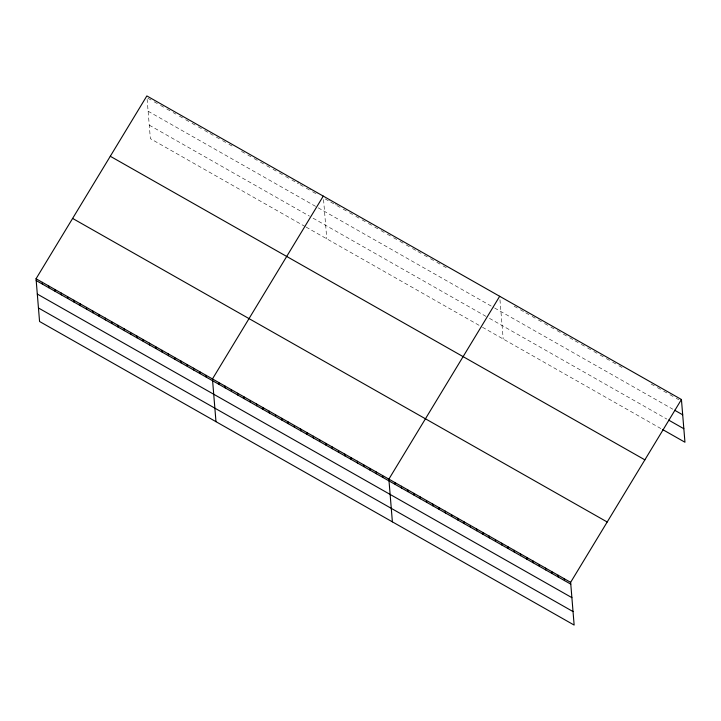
<?xml version="1.0" encoding="UTF-8"?>
<svg xmlns="http://www.w3.org/2000/svg" width="721" height="721" viewBox="0 0 721 721"><rect width="100%" height="100%" fill="white"/><g stroke="black" fill="none" stroke-linecap="round" stroke-linejoin="round"><path stroke-width="0.54" stroke-dasharray="3.6 2.7" d="M147.904 98.236L153.303 101.3M154.204 101.814L159.602 104.878M160.504 105.392L165.902 108.456M166.803 108.97L172.202 112.034M173.103 112.548L175.807 114.08M179.403 116.126L183.909 118.677M185.703 119.704L190.209 122.255M192.002 123.282L196.509 125.833M198.311 126.86L202.808 129.41M204.611 130.438L209.108 132.988M210.009 133.502L215.408 136.566M216.309 137.08L221.708 140.144M222.609 140.658L228.007 143.722M228.908 144.236L234.307 147.3M241.508 151.392L246.906 154.456M247.808 154.97L253.215 158.034M254.107 158.548L259.515 161.612M260.407 162.126L265.815 165.19M266.716 165.704L271.213 168.254M273.016 169.282L277.513 171.832M279.315 172.86L283.813 175.41M285.615 176.438L290.112 178.988M291.915 180.016L298.215 183.594L298.07 181.791M300.017 184.612L304.514 187.172L304.37 185.369M306.317 188.19L310.814 190.75L310.67 188.947M312.617 191.768L317.114 194.328L316.97 192.525M325.216 198.924L329.713 201.483L329.569 199.681M330.615 201.997L336.013 205.061L335.869 203.259M336.914 205.575L342.313 208.639M343.214 209.153L348.622 212.217M349.514 212.731L354.921 215.795M355.814 216.309L361.221 219.373M362.122 219.887L367.521 222.951M368.422 223.465L373.82 226.529M374.722 227.043L380.12 230.107M381.021 230.621L386.42 233.685M387.321 234.19L391.818 236.749M393.621 237.768L398.118 240.327M399.921 241.346L404.418 243.905M406.22 244.924L410.718 247.483M412.52 248.502L417.017 251.061M417.919 251.575L423.326 254.639M424.218 255.153L429.626 258.217M430.527 258.731L435.926 261.795M436.827 262.309L442.225 265.373M443.127 265.887L448.525 268.951M514.154 306.218L518.633 308.759M520.418 309.778L524.897 312.319M525.789 312.833L531.161 315.879M532.062 316.393L537.433 319.439M538.326 319.953L543.697 322.999M544.598 323.504L549.97 326.559M550.862 327.064L556.233 330.119M557.126 330.624L561.605 333.165M563.398 334.183L567.878 336.725M569.662 337.743L574.141 340.285M575.034 340.799L580.405 343.845M581.306 344.359L586.678 347.405M587.57 347.919L592.941 350.965M593.843 351.469L599.214 354.525M600.106 355.029L605.478 358.085M606.379 358.589L610.849 361.131M612.643 362.149L617.122 364.691M618.906 365.709L623.386 368.251M651.144 384.014L656.516 387.069M657.408 387.574L662.779 390.629M663.68 391.133L669.052 394.18M669.944 394.693L675.316 397.74M676.217 398.253L678.903 399.776M148.111 111.232L317.321 207.324M318.222 207.837L493.741 307.506M494.633 308.011L672.846 409.213M149.256 125.148L309.471 216.129M313.067 218.175L487.684 317.33M489.478 318.358L666.826 419.063M305.181 226.565L150.365 138.657L147.138 99.408M306.083 227.079L481.592 326.748M482.493 327.262L661.671 429.013M499.968 299.774L503.195 339.014M323.558 199.591L326.784 238.831"/><path stroke-width="1.08" d="M681.435 399.506L570.635 582.343L574.141 625.071L39.565 321.494L36.05 278.766L146.859 95.929L681.435 399.506L684.95 442.234L662.563 429.518M323.269 196.103L212.461 378.949L215.976 421.677M499.68 296.286L388.871 479.132L392.386 521.86M674.64 410.231L682.697 414.809M668.619 420.082L683.841 428.725M110.286 156.268L644.871 459.845M72.614 218.427L607.199 522.004M36.05 278.766L570.635 582.343M36.194 280.568L570.78 584.145M37.312 294.069L571.888 597.646M38.456 307.984L573.033 611.57M564.363 578.783L564.507 580.585M558.099 575.223L558.243 577.025M551.826 571.672L551.98 573.465M545.563 568.112L545.707 569.905M539.29 564.552L539.443 566.346M533.026 560.992L533.17 562.786M526.763 557.432L526.907 559.226M520.49 553.872L520.643 555.666M514.226 550.312L514.37 552.115M507.954 546.752L508.107 548.555M501.69 543.192L501.834 544.995M495.417 539.632L495.57 541.435M489.153 536.073L489.298 537.875M482.89 532.513L483.034 534.315M476.617 528.962L476.77 530.755M470.353 525.402L470.498 527.195M464.081 521.842L464.234 523.635M457.817 518.282L457.961 520.075M451.544 514.722L451.697 516.515M445.281 511.162L445.425 512.955M439.017 507.602L439.161 509.396M432.744 504.042L432.897 505.845M426.481 500.482L426.625 502.285M420.208 496.922L420.361 498.725M413.944 493.362L414.088 495.165M407.68 489.802L407.825 491.605M401.408 486.251L401.552 488.045M395.144 482.691L395.288 484.485M382.572 475.554L382.725 477.347M376.272 471.976L376.416 473.769M369.972 468.398L370.116 470.191M363.672 464.82L363.817 466.613M357.373 461.242L357.517 463.035M351.073 457.664L351.217 459.457M344.773 454.086L344.917 455.879M338.473 450.508L338.618 452.301M332.174 446.93L332.318 448.723M325.865 443.352L326.018 445.145M319.565 439.774L319.718 441.567M313.265 436.196L313.419 437.989M306.966 432.618L307.119 434.412M300.666 429.04L300.819 430.834M294.366 425.462L294.519 427.256M288.067 421.884L288.211 423.678M281.767 418.306L281.911 420.1M275.467 414.728L275.611 416.522M269.167 411.15L269.312 412.944M262.868 407.572L263.012 409.366M256.568 403.994L256.712 405.788M250.268 400.416L250.412 402.21M243.968 396.838L244.113 398.632M237.66 393.26L237.813 395.054M231.36 389.682L231.513 391.476M225.06 386.105L225.213 387.898M218.76 382.527L218.914 384.32M206.161 375.371L206.305 377.164M199.861 371.793L200.005 373.586M193.561 368.215L193.706 370.008M187.262 364.637L187.406 366.43M180.962 361.059L181.106 362.852M174.662 357.481L174.806 359.274M168.363 353.903L168.507 355.696M162.063 350.325L162.207 352.118M155.754 346.747L155.907 348.54M149.454 343.169L149.607 344.962M143.155 339.591L143.308 341.384M136.855 336.013L137.008 337.807M130.555 332.435L130.708 334.229M124.255 328.857L124.4 330.651M117.956 325.279L118.1 327.073M111.656 321.701L111.8 323.495M105.356 318.123L105.5 319.917M99.056 314.545L99.201 316.339M92.757 310.967L92.901 312.761M86.457 307.389L86.601 309.192M80.157 303.811L80.301 305.614M73.848 300.233L74.002 302.036M67.549 296.655L67.702 298.458M61.249 293.077L61.402 294.88M54.949 289.5L55.102 291.302M48.649 285.922L48.803 287.724M42.35 282.344L42.494 284.146"/></g></svg>
